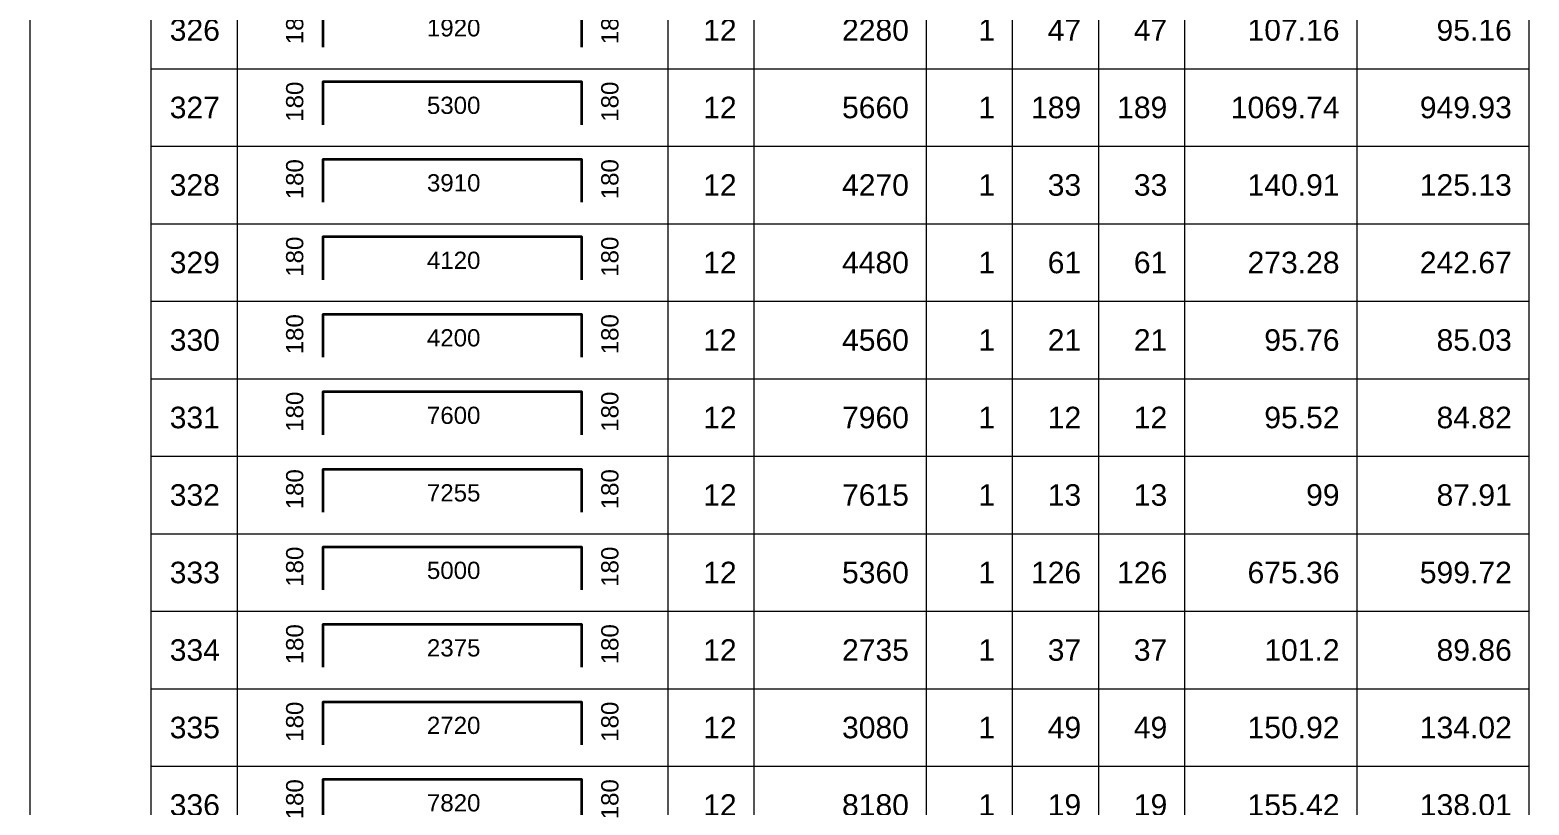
# Model space of a CAD drawing. Header units: millimetres. Extents: x -415354 to 883813, y -531490 to 486716.
# Drawn here: x 798740 to 816146, y -345640 to -336640 of the extents above; entities that cross this region are included whole.
import ezdxf
from ezdxf.enums import TextEntityAlignment as Align

# ---------------------------------------------------------------- set-up
doc = ezdxf.new("R2010")
doc.units = ezdxf.units.MM
doc.header["$MEASUREMENT"] = 0
for name, color, linetype, lineweight in [('NDC_FRAME', 7, 'Continuous', 20), ('NDC_S_REBAR', 4, 'Continuous', 35), ('NDC_S_VN TEXT', 7, 'Continuous', 20), ('NDC_Table', 3, 'Continuous', 20)]:
    doc.layers.add(name, color=color, linetype=linetype, lineweight=lineweight)
doc.styles.add('ARIAL', font='arial.ttf', dxfattribs={"width": 0.8})

# ---------------------------------------------------------------- blocks, each defined once
blk = doc.blocks.new('dang04')
at = {"layer": 'NDC_S_REBAR'}
blk.add_lwpolyline([(3405, -650), (3405, -150), (6405, -150), (6405, -650)], dxfattribs=at)
at = {"layer": 'NDC_Table'}
for p, q in [((0, 0), (0, -900)), ((1405, 0), (1405, -900)), ((2405, 0), (2405, -900)), ((7405, 0), (7405, -900)), ((8405, 0), (8405, -900)), ((10405, 0), (10405, -900)), ((11405, 0), (11405, -900)), ((12405, 0), (12405, -900)), ((13405, 0), (13405, -900)), ((15405, 0), (15405, -900)), ((17405, 0), (17405, -900)), ((1405, -900), (17405, -900))]:
    blk.add_line(p, q, dxfattribs=at)
at = {"layer": 'NDC_S_VN TEXT', "style": 'ARIAL'}
for p in [(3073, -150), (6733, -150)]:
    blk.add_attdef('D03', text='', height=200, rotation=90, dxfattribs=at).set_placement(p, align=Align.MIDDLE_RIGHT)
for p in [(2205, -450), (8205, -450), (10205, -450), (11205, -450), (12205, -450), (13205, -450), (15205, -450), (17205, -450)]:
    blk.add_attdef('D03', text='', height=250, dxfattribs=at).set_placement(p, align=Align.MIDDLE_RIGHT)
blk.add_attdef('D03', text='', height=200, dxfattribs=at).set_placement((4920, -425), align=Align.MIDDLE_CENTER)

msp = doc.modelspace()

# ---------------------------------------------------------------- block references
at = {"layer": 'NDC_FRAME'}
ref = msp.add_blockref('dang04', (798740.5, -336190.5), dxfattribs=at)
ref.add_attrib('D03', '326', dxfattribs={"layer": 'NDC_S_VN TEXT', "height": 250, "style": 'ARIAL'}).set_placement((800945.8, -336640.5), align=Align.MIDDLE_RIGHT)
ref.add_attrib('D03', '180', dxfattribs={"layer": 'NDC_S_VN TEXT', "height": 200, "rotation": 90, "style": 'ARIAL'}).set_placement((801813.8, -336340.5), align=Align.MIDDLE_RIGHT)
ref.add_attrib('D03', '1920', dxfattribs={"layer": 'NDC_S_VN TEXT', "height": 200, "style": 'ARIAL'}).set_placement((803660.1, -336615.2), align=Align.MIDDLE_CENTER)
ref.add_attrib('D03', '180', dxfattribs={"layer": 'NDC_S_VN TEXT', "height": 200, "rotation": 90, "style": 'ARIAL'}).set_placement((805473, -336340.5), align=Align.MIDDLE_RIGHT)
ref.add_attrib('D03', '12', dxfattribs={"layer": 'NDC_S_VN TEXT', "height": 250, "style": 'ARIAL'}).set_placement((806945.8, -336640.5), align=Align.MIDDLE_RIGHT)
ref.add_attrib('D03', '2280', dxfattribs={"layer": 'NDC_S_VN TEXT', "height": 250, "style": 'ARIAL'}).set_placement((808945.8, -336640.5), align=Align.MIDDLE_RIGHT)
ref.add_attrib('D03', '1', dxfattribs={"layer": 'NDC_S_VN TEXT', "height": 250, "style": 'ARIAL'}).set_placement((809945.8, -336640.5), align=Align.MIDDLE_RIGHT)
ref.add_attrib('D03', '47', dxfattribs={"layer": 'NDC_S_VN TEXT', "height": 250, "style": 'ARIAL'}).set_placement((810945.8, -336640.5), align=Align.MIDDLE_RIGHT)
ref.add_attrib('D03', '47', dxfattribs={"layer": 'NDC_S_VN TEXT', "height": 250, "style": 'ARIAL'}).set_placement((811945.8, -336640.2), align=Align.MIDDLE_RIGHT)
ref.add_attrib('D03', '107.16', dxfattribs={"layer": 'NDC_S_VN TEXT', "height": 250, "style": 'ARIAL'}).set_placement((813945.8, -336640.5), align=Align.MIDDLE_RIGHT)
ref.add_attrib('D03', '95.16', dxfattribs={"layer": 'NDC_S_VN TEXT', "height": 250, "style": 'ARIAL'}).set_placement((815945.8, -336640.5), align=Align.MIDDLE_RIGHT)
ref = msp.add_blockref('dang04', (798740.5, -337090.5), dxfattribs=at)
ref.add_attrib('D03', '327', dxfattribs={"layer": 'NDC_S_VN TEXT', "height": 250, "style": 'ARIAL'}).set_placement((800945.8, -337540.5), align=Align.MIDDLE_RIGHT)
ref.add_attrib('D03', '180', dxfattribs={"layer": 'NDC_S_VN TEXT', "height": 200, "rotation": 90, "style": 'ARIAL'}).set_placement((801813.8, -337240.5), align=Align.MIDDLE_RIGHT)
ref.add_attrib('D03', '5300', dxfattribs={"layer": 'NDC_S_VN TEXT', "height": 200, "style": 'ARIAL'}).set_placement((803660.1, -337515.2), align=Align.MIDDLE_CENTER)
ref.add_attrib('D03', '180', dxfattribs={"layer": 'NDC_S_VN TEXT', "height": 200, "rotation": 90, "style": 'ARIAL'}).set_placement((805473, -337240.5), align=Align.MIDDLE_RIGHT)
ref.add_attrib('D03', '12', dxfattribs={"layer": 'NDC_S_VN TEXT', "height": 250, "style": 'ARIAL'}).set_placement((806945.8, -337540.5), align=Align.MIDDLE_RIGHT)
ref.add_attrib('D03', '5660', dxfattribs={"layer": 'NDC_S_VN TEXT', "height": 250, "style": 'ARIAL'}).set_placement((808945.8, -337540.5), align=Align.MIDDLE_RIGHT)
ref.add_attrib('D03', '1', dxfattribs={"layer": 'NDC_S_VN TEXT', "height": 250, "style": 'ARIAL'}).set_placement((809945.8, -337540.5), align=Align.MIDDLE_RIGHT)
ref.add_attrib('D03', '189', dxfattribs={"layer": 'NDC_S_VN TEXT', "height": 250, "style": 'ARIAL'}).set_placement((810945.8, -337540.5), align=Align.MIDDLE_RIGHT)
ref.add_attrib('D03', '189', dxfattribs={"layer": 'NDC_S_VN TEXT', "height": 250, "style": 'ARIAL'}).set_placement((811945.8, -337540.2), align=Align.MIDDLE_RIGHT)
ref.add_attrib('D03', '1069.74', dxfattribs={"layer": 'NDC_S_VN TEXT', "height": 250, "style": 'ARIAL'}).set_placement((813945.8, -337540.5), align=Align.MIDDLE_RIGHT)
ref.add_attrib('D03', '949.93', dxfattribs={"layer": 'NDC_S_VN TEXT', "height": 250, "style": 'ARIAL'}).set_placement((815945.8, -337540.5), align=Align.MIDDLE_RIGHT)
ref = msp.add_blockref('dang04', (798740.5, -337990.5), dxfattribs=at)
ref.add_attrib('D03', '328', dxfattribs={"layer": 'NDC_S_VN TEXT', "height": 250, "style": 'ARIAL'}).set_placement((800945.8, -338440.5), align=Align.MIDDLE_RIGHT)
ref.add_attrib('D03', '180', dxfattribs={"layer": 'NDC_S_VN TEXT', "height": 200, "rotation": 90, "style": 'ARIAL'}).set_placement((801813.8, -338140.5), align=Align.MIDDLE_RIGHT)
ref.add_attrib('D03', '3910', dxfattribs={"layer": 'NDC_S_VN TEXT', "height": 200, "style": 'ARIAL'}).set_placement((803660.1, -338415.2), align=Align.MIDDLE_CENTER)
ref.add_attrib('D03', '180', dxfattribs={"layer": 'NDC_S_VN TEXT', "height": 200, "rotation": 90, "style": 'ARIAL'}).set_placement((805473, -338140.5), align=Align.MIDDLE_RIGHT)
ref.add_attrib('D03', '12', dxfattribs={"layer": 'NDC_S_VN TEXT', "height": 250, "style": 'ARIAL'}).set_placement((806945.8, -338440.5), align=Align.MIDDLE_RIGHT)
ref.add_attrib('D03', '4270', dxfattribs={"layer": 'NDC_S_VN TEXT', "height": 250, "style": 'ARIAL'}).set_placement((808945.8, -338440.5), align=Align.MIDDLE_RIGHT)
ref.add_attrib('D03', '1', dxfattribs={"layer": 'NDC_S_VN TEXT', "height": 250, "style": 'ARIAL'}).set_placement((809945.8, -338440.5), align=Align.MIDDLE_RIGHT)
ref.add_attrib('D03', '33', dxfattribs={"layer": 'NDC_S_VN TEXT', "height": 250, "style": 'ARIAL'}).set_placement((810945.8, -338440.5), align=Align.MIDDLE_RIGHT)
ref.add_attrib('D03', '33', dxfattribs={"layer": 'NDC_S_VN TEXT', "height": 250, "style": 'ARIAL'}).set_placement((811945.8, -338440.2), align=Align.MIDDLE_RIGHT)
ref.add_attrib('D03', '140.91', dxfattribs={"layer": 'NDC_S_VN TEXT', "height": 250, "style": 'ARIAL'}).set_placement((813945.8, -338440.5), align=Align.MIDDLE_RIGHT)
ref.add_attrib('D03', '125.13', dxfattribs={"layer": 'NDC_S_VN TEXT', "height": 250, "style": 'ARIAL'}).set_placement((815945.8, -338440.5), align=Align.MIDDLE_RIGHT)
ref = msp.add_blockref('dang04', (798740.5, -338890.5), dxfattribs=at)
ref.add_attrib('D03', '329', dxfattribs={"layer": 'NDC_S_VN TEXT', "height": 250, "style": 'ARIAL'}).set_placement((800945.8, -339340.5), align=Align.MIDDLE_RIGHT)
ref.add_attrib('D03', '180', dxfattribs={"layer": 'NDC_S_VN TEXT', "height": 200, "rotation": 90, "style": 'ARIAL'}).set_placement((801813.8, -339040.5), align=Align.MIDDLE_RIGHT)
ref.add_attrib('D03', '4120', dxfattribs={"layer": 'NDC_S_VN TEXT', "height": 200, "style": 'ARIAL'}).set_placement((803660.1, -339315.2), align=Align.MIDDLE_CENTER)
ref.add_attrib('D03', '180', dxfattribs={"layer": 'NDC_S_VN TEXT', "height": 200, "rotation": 90, "style": 'ARIAL'}).set_placement((805473, -339040.5), align=Align.MIDDLE_RIGHT)
ref.add_attrib('D03', '12', dxfattribs={"layer": 'NDC_S_VN TEXT', "height": 250, "style": 'ARIAL'}).set_placement((806945.8, -339340.5), align=Align.MIDDLE_RIGHT)
ref.add_attrib('D03', '4480', dxfattribs={"layer": 'NDC_S_VN TEXT', "height": 250, "style": 'ARIAL'}).set_placement((808945.8, -339340.5), align=Align.MIDDLE_RIGHT)
ref.add_attrib('D03', '1', dxfattribs={"layer": 'NDC_S_VN TEXT', "height": 250, "style": 'ARIAL'}).set_placement((809945.8, -339340.5), align=Align.MIDDLE_RIGHT)
ref.add_attrib('D03', '61', dxfattribs={"layer": 'NDC_S_VN TEXT', "height": 250, "style": 'ARIAL'}).set_placement((810945.8, -339340.5), align=Align.MIDDLE_RIGHT)
ref.add_attrib('D03', '61', dxfattribs={"layer": 'NDC_S_VN TEXT', "height": 250, "style": 'ARIAL'}).set_placement((811945.8, -339340.2), align=Align.MIDDLE_RIGHT)
ref.add_attrib('D03', '273.28', dxfattribs={"layer": 'NDC_S_VN TEXT', "height": 250, "style": 'ARIAL'}).set_placement((813945.8, -339340.5), align=Align.MIDDLE_RIGHT)
ref.add_attrib('D03', '242.67', dxfattribs={"layer": 'NDC_S_VN TEXT', "height": 250, "style": 'ARIAL'}).set_placement((815945.8, -339340.5), align=Align.MIDDLE_RIGHT)
ref = msp.add_blockref('dang04', (798740.5, -339790.5), dxfattribs=at)
ref.add_attrib('D03', '330', dxfattribs={"layer": 'NDC_S_VN TEXT', "height": 250, "style": 'ARIAL'}).set_placement((800945.8, -340240.5), align=Align.MIDDLE_RIGHT)
ref.add_attrib('D03', '180', dxfattribs={"layer": 'NDC_S_VN TEXT', "height": 200, "rotation": 90, "style": 'ARIAL'}).set_placement((801813.8, -339940.5), align=Align.MIDDLE_RIGHT)
ref.add_attrib('D03', '4200', dxfattribs={"layer": 'NDC_S_VN TEXT', "height": 200, "style": 'ARIAL'}).set_placement((803660.1, -340215.2), align=Align.MIDDLE_CENTER)
ref.add_attrib('D03', '180', dxfattribs={"layer": 'NDC_S_VN TEXT', "height": 200, "rotation": 90, "style": 'ARIAL'}).set_placement((805473, -339940.5), align=Align.MIDDLE_RIGHT)
ref.add_attrib('D03', '12', dxfattribs={"layer": 'NDC_S_VN TEXT', "height": 250, "style": 'ARIAL'}).set_placement((806945.8, -340240.5), align=Align.MIDDLE_RIGHT)
ref.add_attrib('D03', '4560', dxfattribs={"layer": 'NDC_S_VN TEXT', "height": 250, "style": 'ARIAL'}).set_placement((808945.8, -340240.5), align=Align.MIDDLE_RIGHT)
ref.add_attrib('D03', '1', dxfattribs={"layer": 'NDC_S_VN TEXT', "height": 250, "style": 'ARIAL'}).set_placement((809945.8, -340240.5), align=Align.MIDDLE_RIGHT)
ref.add_attrib('D03', '21', dxfattribs={"layer": 'NDC_S_VN TEXT', "height": 250, "style": 'ARIAL'}).set_placement((810945.8, -340240.5), align=Align.MIDDLE_RIGHT)
ref.add_attrib('D03', '21', dxfattribs={"layer": 'NDC_S_VN TEXT', "height": 250, "style": 'ARIAL'}).set_placement((811945.8, -340240.2), align=Align.MIDDLE_RIGHT)
ref.add_attrib('D03', '95.76', dxfattribs={"layer": 'NDC_S_VN TEXT', "height": 250, "style": 'ARIAL'}).set_placement((813945.8, -340240.5), align=Align.MIDDLE_RIGHT)
ref.add_attrib('D03', '85.03', dxfattribs={"layer": 'NDC_S_VN TEXT', "height": 250, "style": 'ARIAL'}).set_placement((815945.8, -340240.5), align=Align.MIDDLE_RIGHT)
ref = msp.add_blockref('dang04', (798740.5, -340690.5), dxfattribs=at)
ref.add_attrib('D03', '331', dxfattribs={"layer": 'NDC_S_VN TEXT', "height": 250, "style": 'ARIAL'}).set_placement((800945.8, -341140.5), align=Align.MIDDLE_RIGHT)
ref.add_attrib('D03', '180', dxfattribs={"layer": 'NDC_S_VN TEXT', "height": 200, "rotation": 90, "style": 'ARIAL'}).set_placement((801813.8, -340840.5), align=Align.MIDDLE_RIGHT)
ref.add_attrib('D03', '7600', dxfattribs={"layer": 'NDC_S_VN TEXT', "height": 200, "style": 'ARIAL'}).set_placement((803660.1, -341115.2), align=Align.MIDDLE_CENTER)
ref.add_attrib('D03', '180', dxfattribs={"layer": 'NDC_S_VN TEXT', "height": 200, "rotation": 90, "style": 'ARIAL'}).set_placement((805473, -340840.5), align=Align.MIDDLE_RIGHT)
ref.add_attrib('D03', '12', dxfattribs={"layer": 'NDC_S_VN TEXT', "height": 250, "style": 'ARIAL'}).set_placement((806945.8, -341140.5), align=Align.MIDDLE_RIGHT)
ref.add_attrib('D03', '7960', dxfattribs={"layer": 'NDC_S_VN TEXT', "height": 250, "style": 'ARIAL'}).set_placement((808945.8, -341140.5), align=Align.MIDDLE_RIGHT)
ref.add_attrib('D03', '1', dxfattribs={"layer": 'NDC_S_VN TEXT', "height": 250, "style": 'ARIAL'}).set_placement((809945.8, -341140.5), align=Align.MIDDLE_RIGHT)
ref.add_attrib('D03', '12', dxfattribs={"layer": 'NDC_S_VN TEXT', "height": 250, "style": 'ARIAL'}).set_placement((810945.8, -341140.5), align=Align.MIDDLE_RIGHT)
ref.add_attrib('D03', '12', dxfattribs={"layer": 'NDC_S_VN TEXT', "height": 250, "style": 'ARIAL'}).set_placement((811945.8, -341140.2), align=Align.MIDDLE_RIGHT)
ref.add_attrib('D03', '95.52', dxfattribs={"layer": 'NDC_S_VN TEXT', "height": 250, "style": 'ARIAL'}).set_placement((813945.8, -341140.5), align=Align.MIDDLE_RIGHT)
ref.add_attrib('D03', '84.82', dxfattribs={"layer": 'NDC_S_VN TEXT', "height": 250, "style": 'ARIAL'}).set_placement((815945.8, -341140.5), align=Align.MIDDLE_RIGHT)
ref = msp.add_blockref('dang04', (798740.5, -341590.5), dxfattribs=at)
ref.add_attrib('D03', '332', dxfattribs={"layer": 'NDC_S_VN TEXT', "height": 250, "style": 'ARIAL'}).set_placement((800945.8, -342040.5), align=Align.MIDDLE_RIGHT)
ref.add_attrib('D03', '180', dxfattribs={"layer": 'NDC_S_VN TEXT', "height": 200, "rotation": 90, "style": 'ARIAL'}).set_placement((801813.8, -341740.5), align=Align.MIDDLE_RIGHT)
ref.add_attrib('D03', '7255', dxfattribs={"layer": 'NDC_S_VN TEXT', "height": 200, "style": 'ARIAL'}).set_placement((803660.1, -342015.2), align=Align.MIDDLE_CENTER)
ref.add_attrib('D03', '180', dxfattribs={"layer": 'NDC_S_VN TEXT', "height": 200, "rotation": 90, "style": 'ARIAL'}).set_placement((805473, -341740.5), align=Align.MIDDLE_RIGHT)
ref.add_attrib('D03', '12', dxfattribs={"layer": 'NDC_S_VN TEXT', "height": 250, "style": 'ARIAL'}).set_placement((806945.8, -342040.5), align=Align.MIDDLE_RIGHT)
ref.add_attrib('D03', '7615', dxfattribs={"layer": 'NDC_S_VN TEXT', "height": 250, "style": 'ARIAL'}).set_placement((808945.8, -342040.5), align=Align.MIDDLE_RIGHT)
ref.add_attrib('D03', '1', dxfattribs={"layer": 'NDC_S_VN TEXT', "height": 250, "style": 'ARIAL'}).set_placement((809945.8, -342040.5), align=Align.MIDDLE_RIGHT)
ref.add_attrib('D03', '13', dxfattribs={"layer": 'NDC_S_VN TEXT', "height": 250, "style": 'ARIAL'}).set_placement((810945.8, -342040.5), align=Align.MIDDLE_RIGHT)
ref.add_attrib('D03', '13', dxfattribs={"layer": 'NDC_S_VN TEXT', "height": 250, "style": 'ARIAL'}).set_placement((811945.8, -342040.2), align=Align.MIDDLE_RIGHT)
ref.add_attrib('D03', '99', dxfattribs={"layer": 'NDC_S_VN TEXT', "height": 250, "style": 'ARIAL'}).set_placement((813945.8, -342040.5), align=Align.MIDDLE_RIGHT)
ref.add_attrib('D03', '87.91', dxfattribs={"layer": 'NDC_S_VN TEXT', "height": 250, "style": 'ARIAL'}).set_placement((815945.8, -342040.5), align=Align.MIDDLE_RIGHT)
ref = msp.add_blockref('dang04', (798740.5, -342490.5), dxfattribs=at)
ref.add_attrib('D03', '333', dxfattribs={"layer": 'NDC_S_VN TEXT', "height": 250, "style": 'ARIAL'}).set_placement((800945.8, -342940.5), align=Align.MIDDLE_RIGHT)
ref.add_attrib('D03', '180', dxfattribs={"layer": 'NDC_S_VN TEXT', "height": 200, "rotation": 90, "style": 'ARIAL'}).set_placement((801813.8, -342640.5), align=Align.MIDDLE_RIGHT)
ref.add_attrib('D03', '5000', dxfattribs={"layer": 'NDC_S_VN TEXT', "height": 200, "style": 'ARIAL'}).set_placement((803660.1, -342915.2), align=Align.MIDDLE_CENTER)
ref.add_attrib('D03', '180', dxfattribs={"layer": 'NDC_S_VN TEXT', "height": 200, "rotation": 90, "style": 'ARIAL'}).set_placement((805473, -342640.5), align=Align.MIDDLE_RIGHT)
ref.add_attrib('D03', '12', dxfattribs={"layer": 'NDC_S_VN TEXT', "height": 250, "style": 'ARIAL'}).set_placement((806945.8, -342940.5), align=Align.MIDDLE_RIGHT)
ref.add_attrib('D03', '5360', dxfattribs={"layer": 'NDC_S_VN TEXT', "height": 250, "style": 'ARIAL'}).set_placement((808945.8, -342940.5), align=Align.MIDDLE_RIGHT)
ref.add_attrib('D03', '1', dxfattribs={"layer": 'NDC_S_VN TEXT', "height": 250, "style": 'ARIAL'}).set_placement((809945.8, -342940.5), align=Align.MIDDLE_RIGHT)
ref.add_attrib('D03', '126', dxfattribs={"layer": 'NDC_S_VN TEXT', "height": 250, "style": 'ARIAL'}).set_placement((810945.8, -342940.5), align=Align.MIDDLE_RIGHT)
ref.add_attrib('D03', '126', dxfattribs={"layer": 'NDC_S_VN TEXT', "height": 250, "style": 'ARIAL'}).set_placement((811945.8, -342940.2), align=Align.MIDDLE_RIGHT)
ref.add_attrib('D03', '675.36', dxfattribs={"layer": 'NDC_S_VN TEXT', "height": 250, "style": 'ARIAL'}).set_placement((813945.8, -342940.5), align=Align.MIDDLE_RIGHT)
ref.add_attrib('D03', '599.72', dxfattribs={"layer": 'NDC_S_VN TEXT', "height": 250, "style": 'ARIAL'}).set_placement((815945.8, -342940.5), align=Align.MIDDLE_RIGHT)
ref = msp.add_blockref('dang04', (798740.5, -343390.5), dxfattribs=at)
ref.add_attrib('D03', '334', dxfattribs={"layer": 'NDC_S_VN TEXT', "height": 250, "style": 'ARIAL'}).set_placement((800945.8, -343840.5), align=Align.MIDDLE_RIGHT)
ref.add_attrib('D03', '180', dxfattribs={"layer": 'NDC_S_VN TEXT', "height": 200, "rotation": 90, "style": 'ARIAL'}).set_placement((801813.8, -343540.5), align=Align.MIDDLE_RIGHT)
ref.add_attrib('D03', '2375', dxfattribs={"layer": 'NDC_S_VN TEXT', "height": 200, "style": 'ARIAL'}).set_placement((803660.1, -343815.2), align=Align.MIDDLE_CENTER)
ref.add_attrib('D03', '180', dxfattribs={"layer": 'NDC_S_VN TEXT', "height": 200, "rotation": 90, "style": 'ARIAL'}).set_placement((805473, -343540.5), align=Align.MIDDLE_RIGHT)
ref.add_attrib('D03', '12', dxfattribs={"layer": 'NDC_S_VN TEXT', "height": 250, "style": 'ARIAL'}).set_placement((806945.8, -343840.5), align=Align.MIDDLE_RIGHT)
ref.add_attrib('D03', '2735', dxfattribs={"layer": 'NDC_S_VN TEXT', "height": 250, "style": 'ARIAL'}).set_placement((808945.8, -343840.5), align=Align.MIDDLE_RIGHT)
ref.add_attrib('D03', '1', dxfattribs={"layer": 'NDC_S_VN TEXT', "height": 250, "style": 'ARIAL'}).set_placement((809945.8, -343840.5), align=Align.MIDDLE_RIGHT)
ref.add_attrib('D03', '37', dxfattribs={"layer": 'NDC_S_VN TEXT', "height": 250, "style": 'ARIAL'}).set_placement((810945.8, -343840.5), align=Align.MIDDLE_RIGHT)
ref.add_attrib('D03', '37', dxfattribs={"layer": 'NDC_S_VN TEXT', "height": 250, "style": 'ARIAL'}).set_placement((811945.8, -343840.2), align=Align.MIDDLE_RIGHT)
ref.add_attrib('D03', '101.2', dxfattribs={"layer": 'NDC_S_VN TEXT', "height": 250, "style": 'ARIAL'}).set_placement((813945.8, -343840.5), align=Align.MIDDLE_RIGHT)
ref.add_attrib('D03', '89.86', dxfattribs={"layer": 'NDC_S_VN TEXT', "height": 250, "style": 'ARIAL'}).set_placement((815945.8, -343840.5), align=Align.MIDDLE_RIGHT)
ref = msp.add_blockref('dang04', (798740.5, -344290.5), dxfattribs=at)
ref.add_attrib('D03', '335', dxfattribs={"layer": 'NDC_S_VN TEXT', "height": 250, "style": 'ARIAL'}).set_placement((800945.8, -344740.5), align=Align.MIDDLE_RIGHT)
ref.add_attrib('D03', '180', dxfattribs={"layer": 'NDC_S_VN TEXT', "height": 200, "rotation": 90, "style": 'ARIAL'}).set_placement((801813.8, -344440.5), align=Align.MIDDLE_RIGHT)
ref.add_attrib('D03', '2720', dxfattribs={"layer": 'NDC_S_VN TEXT', "height": 200, "style": 'ARIAL'}).set_placement((803660.1, -344715.2), align=Align.MIDDLE_CENTER)
ref.add_attrib('D03', '180', dxfattribs={"layer": 'NDC_S_VN TEXT', "height": 200, "rotation": 90, "style": 'ARIAL'}).set_placement((805473, -344440.5), align=Align.MIDDLE_RIGHT)
ref.add_attrib('D03', '12', dxfattribs={"layer": 'NDC_S_VN TEXT', "height": 250, "style": 'ARIAL'}).set_placement((806945.8, -344740.5), align=Align.MIDDLE_RIGHT)
ref.add_attrib('D03', '3080', dxfattribs={"layer": 'NDC_S_VN TEXT', "height": 250, "style": 'ARIAL'}).set_placement((808945.8, -344740.5), align=Align.MIDDLE_RIGHT)
ref.add_attrib('D03', '1', dxfattribs={"layer": 'NDC_S_VN TEXT', "height": 250, "style": 'ARIAL'}).set_placement((809945.8, -344740.5), align=Align.MIDDLE_RIGHT)
ref.add_attrib('D03', '49', dxfattribs={"layer": 'NDC_S_VN TEXT', "height": 250, "style": 'ARIAL'}).set_placement((810945.8, -344740.5), align=Align.MIDDLE_RIGHT)
ref.add_attrib('D03', '49', dxfattribs={"layer": 'NDC_S_VN TEXT', "height": 250, "style": 'ARIAL'}).set_placement((811945.8, -344740.2), align=Align.MIDDLE_RIGHT)
ref.add_attrib('D03', '150.92', dxfattribs={"layer": 'NDC_S_VN TEXT', "height": 250, "style": 'ARIAL'}).set_placement((813945.8, -344740.5), align=Align.MIDDLE_RIGHT)
ref.add_attrib('D03', '134.02', dxfattribs={"layer": 'NDC_S_VN TEXT', "height": 250, "style": 'ARIAL'}).set_placement((815945.8, -344740.5), align=Align.MIDDLE_RIGHT)
ref = msp.add_blockref('dang04', (798740.5, -345190.5), dxfattribs=at)
ref.add_attrib('D03', '336', dxfattribs={"layer": 'NDC_S_VN TEXT', "height": 250, "style": 'ARIAL'}).set_placement((800945.8, -345640.5), align=Align.MIDDLE_RIGHT)
ref.add_attrib('D03', '180', dxfattribs={"layer": 'NDC_S_VN TEXT', "height": 200, "rotation": 90, "style": 'ARIAL'}).set_placement((801813.8, -345340.5), align=Align.MIDDLE_RIGHT)
ref.add_attrib('D03', '7820', dxfattribs={"layer": 'NDC_S_VN TEXT', "height": 200, "style": 'ARIAL'}).set_placement((803660.1, -345615.2), align=Align.MIDDLE_CENTER)
ref.add_attrib('D03', '180', dxfattribs={"layer": 'NDC_S_VN TEXT', "height": 200, "rotation": 90, "style": 'ARIAL'}).set_placement((805473, -345340.5), align=Align.MIDDLE_RIGHT)
ref.add_attrib('D03', '12', dxfattribs={"layer": 'NDC_S_VN TEXT', "height": 250, "style": 'ARIAL'}).set_placement((806945.8, -345640.5), align=Align.MIDDLE_RIGHT)
ref.add_attrib('D03', '8180', dxfattribs={"layer": 'NDC_S_VN TEXT', "height": 250, "style": 'ARIAL'}).set_placement((808945.8, -345640.5), align=Align.MIDDLE_RIGHT)
ref.add_attrib('D03', '1', dxfattribs={"layer": 'NDC_S_VN TEXT', "height": 250, "style": 'ARIAL'}).set_placement((809945.8, -345640.5), align=Align.MIDDLE_RIGHT)
ref.add_attrib('D03', '19', dxfattribs={"layer": 'NDC_S_VN TEXT', "height": 250, "style": 'ARIAL'}).set_placement((810945.8, -345640.5), align=Align.MIDDLE_RIGHT)
ref.add_attrib('D03', '19', dxfattribs={"layer": 'NDC_S_VN TEXT', "height": 250, "style": 'ARIAL'}).set_placement((811945.8, -345640.2), align=Align.MIDDLE_RIGHT)
ref.add_attrib('D03', '155.42', dxfattribs={"layer": 'NDC_S_VN TEXT', "height": 250, "style": 'ARIAL'}).set_placement((813945.8, -345640.5), align=Align.MIDDLE_RIGHT)
ref.add_attrib('D03', '138.01', dxfattribs={"layer": 'NDC_S_VN TEXT', "height": 250, "style": 'ARIAL'}).set_placement((815945.8, -345640.5), align=Align.MIDDLE_RIGHT)

doc.saveas('drawing.dxf')
